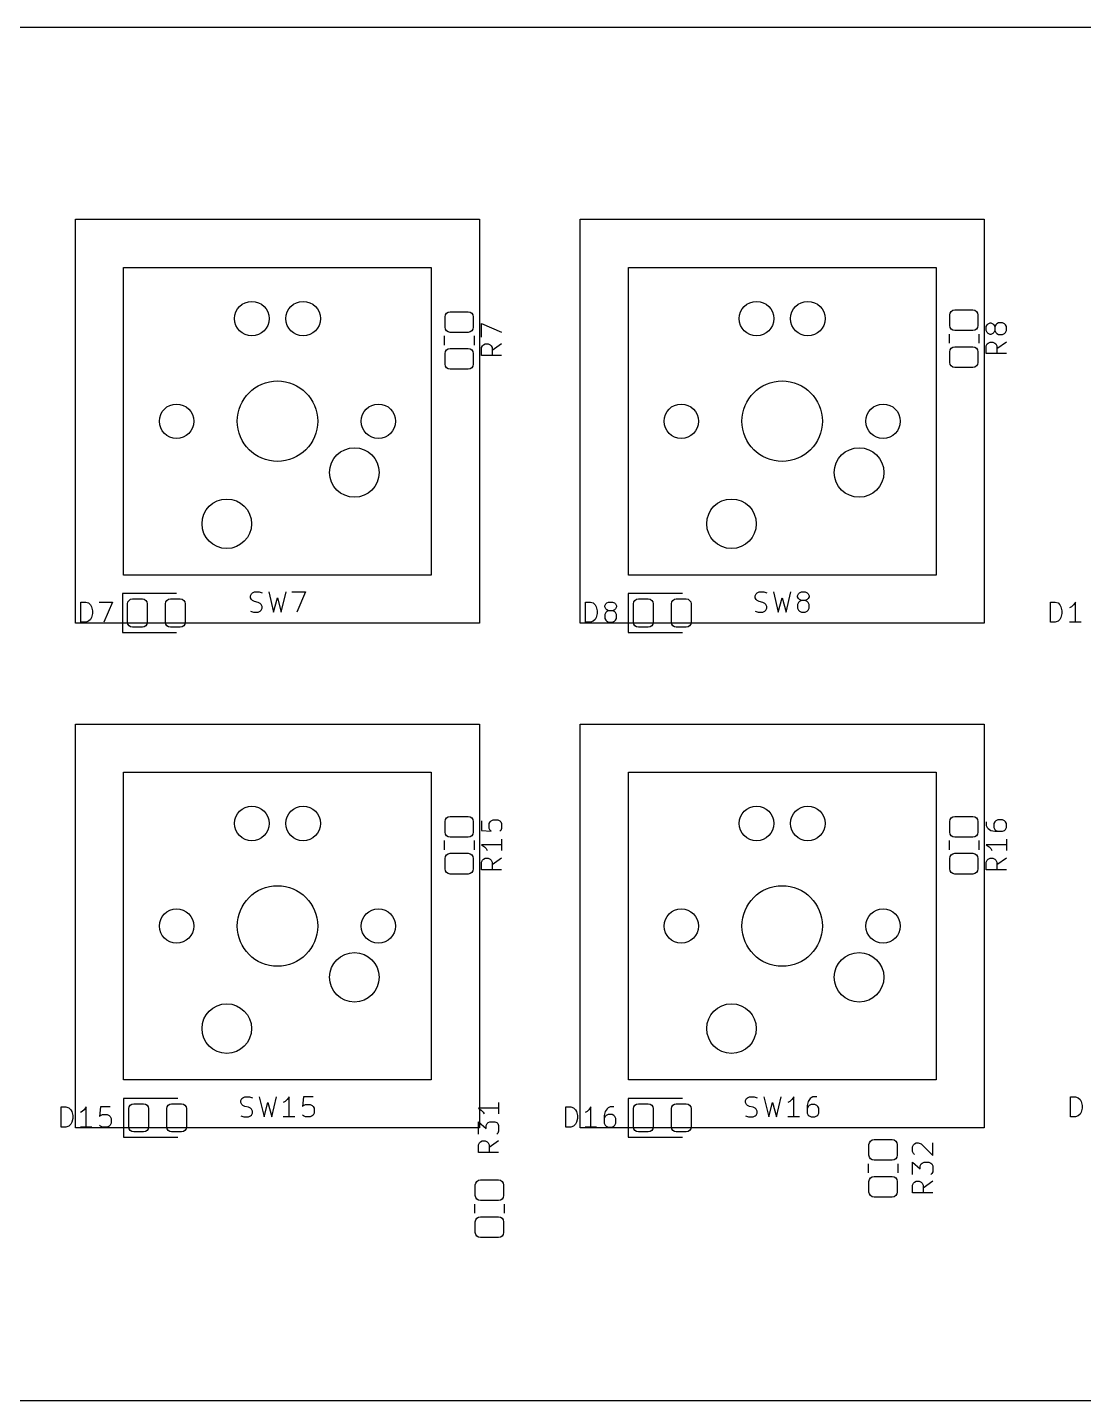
# Model space of a CAD drawing. Header units: millimetres. Extents: x 0 to 485, y -84 to 360.
# Drawn here: x 166.6 to 218.9, y 233.5 to 301.5 of the extents above; entities that cross this region are included whole.
import ezdxf

# ---------------------------------------------------------------- set-up
doc = ezdxf.new("R2010")
doc.units = ezdxf.units.MM
doc.layers.get('0').update_dxf_attribs({"lineweight": 25})
doc.layers.add('Import', color=16, linetype='Continuous', lineweight=25, true_color=0x800000)

msp = doc.modelspace()

# ---------------------------------------------------------------- linework, layer by layer
for p, q in [((169, 272), (169, 292)), ((169, 292), (189, 292)), ((189, 292), (189, 272)), ((194, 272), (194, 292)), ((194, 292), (214, 292)), ((214, 292), (214, 272)), ((189, 272), (169, 272)), ((214, 272), (194, 272)), ((169, 247), (169, 267)), ((169, 267), (189, 267)), ((189, 267), (189, 247)), ((194, 247), (194, 267)), ((194, 267), (214, 267)), ((214, 267), (214, 247)), ((189, 247), (169, 247)), ((214, 247), (194, 247))]:
    msp.add_line(p, q)
at = {"layer": 'Import', "flags": 128}
for points in [[(272, 301.5), (17, 301.5)], [(171.38, 274.38), (171.38, 289.62)], [(171.38, 289.62), (186.62, 289.62)], [(186.62, 289.62), (186.62, 274.38)], [(196.38, 274.38), (196.38, 289.62)], [(196.38, 289.62), (211.62, 289.62)], [(211.62, 289.62), (211.62, 274.38)], [(188.45, 287.425), (188.5457, 287.406), (188.6268, 287.3518), (188.681, 287.2707), (188.7, 287.175), (188.7, 286.65), (188.681, 286.5543), (188.6268, 286.4732), (188.5457, 286.419), (188.45, 286.4), (187.55, 286.4), (187.4543, 286.419), (187.3732, 286.4732), (187.319, 286.5543), (187.3, 286.65), (187.3, 287.175), (187.319, 287.2707), (187.3732, 287.3518), (187.4543, 287.406), (187.55, 287.425), (188.45, 287.425)], [(213.45, 287.5125), (213.5457, 287.4935), (213.6268, 287.4393), (213.681, 287.3582), (213.7, 287.2625), (213.7, 286.7375), (213.681, 286.6418), (213.6268, 286.5607), (213.5457, 286.5065), (213.45, 286.4875), (212.55, 286.4875), (212.4543, 286.5065), (212.3732, 286.5607), (212.319, 286.6418), (212.3, 286.7375), (212.3, 287.2625), (212.319, 287.3582), (212.3732, 287.4393), (212.4543, 287.4935), (212.55, 287.5125), (213.45, 287.5125)], [(189.1048, 286.1667), (189.1048, 286.8333)], [(189.1048, 286.8333), (190.1048, 286.4048)], [(212.265, 286.3146), (212.265, 285.8604)], [(213.735, 286.3146), (213.735, 285.8604)], [(214.1048, 286.6827), (214.1524, 286.778)], [(214.1048, 286.4923), (214.1048, 286.6827)], [(214.1524, 286.397), (214.1048, 286.4923)], [(214.1524, 286.778), (214.2001, 286.8256)], [(214.2001, 286.3494), (214.1524, 286.397)], [(214.2001, 286.8256), (214.2953, 286.8732)], [(214.2953, 286.3018), (214.2001, 286.3494)], [(214.2953, 286.8732), (214.3429, 286.8732)], [(214.3429, 286.3018), (214.2953, 286.3018)], [(214.3429, 286.8732), (214.4382, 286.8256)], [(214.4382, 286.3494), (214.3429, 286.3018)], [(214.4382, 286.8256), (214.4858, 286.778)], [(214.4858, 286.397), (214.4382, 286.3494)], [(214.4858, 286.778), (214.5334, 286.6827)], [(214.5334, 286.4923), (214.4858, 286.397)], [(214.581, 286.778), (214.5334, 286.6827)], [(214.5334, 286.6827), (214.5334, 286.4923)], [(214.5334, 286.4923), (214.581, 286.397)], [(214.6286, 286.8256), (214.581, 286.778)], [(214.581, 286.397), (214.6286, 286.3494)], [(214.7239, 286.8732), (214.6286, 286.8256)], [(214.6286, 286.3494), (214.7239, 286.3018)], [(214.9143, 286.8732), (214.7239, 286.8732)], [(214.7239, 286.3018), (214.9143, 286.3018)], [(215.0096, 286.8256), (214.9143, 286.8732)], [(214.9143, 286.3018), (215.0096, 286.3494)], [(215.0572, 286.778), (215.0096, 286.8256)], [(215.0096, 286.3494), (215.0572, 286.397)], [(215.1048, 286.6827), (215.0572, 286.778)], [(215.0572, 286.397), (215.1048, 286.4923)], [(215.1048, 286.4923), (215.1048, 286.6827)], [(187.265, 286.2271), (187.265, 285.7729)], [(188.45, 285.6), (188.5457, 285.581), (188.6268, 285.5268), (188.681, 285.4457), (188.7, 285.35), (188.7, 284.825), (188.681, 284.7293), (188.6268, 284.6482), (188.5457, 284.594), (188.45, 284.575), (187.55, 284.575), (187.4543, 284.594), (187.3732, 284.6482), (187.319, 284.7293), (187.3, 284.825), (187.3, 285.35), (187.319, 285.4457), (187.3732, 285.5268), (187.4543, 285.581), (187.55, 285.6), (188.45, 285.6)], [(188.735, 286.2271), (188.735, 285.7729)], [(189.1048, 285.6429), (189.1524, 285.7381)], [(189.1048, 285.2619), (189.1048, 285.6429)], [(189.1524, 285.7381), (189.2001, 285.7857)], [(189.2001, 285.7857), (189.2953, 285.8333)], [(189.2953, 285.8333), (189.4382, 285.8333)], [(189.4382, 285.8333), (189.5334, 285.7857)], [(189.5334, 285.7857), (189.581, 285.7381)], [(189.581, 285.7381), (189.6286, 285.6429)], [(190.1048, 285.8333), (189.6286, 285.5)], [(189.6286, 285.6429), (189.6286, 285.2619)], [(213.45, 285.6875), (213.5457, 285.6685), (213.6268, 285.6143), (213.681, 285.5332), (213.7, 285.4375), (213.7, 284.9125), (213.681, 284.8168), (213.6268, 284.7357), (213.5457, 284.6815), (213.45, 284.6625), (212.55, 284.6625), (212.4543, 284.6815), (212.3732, 284.7357), (212.319, 284.8168), (212.3, 284.9125), (212.3, 285.4375), (212.319, 285.5332), (212.3732, 285.6143), (212.4543, 285.6685), (212.55, 285.6875), (213.45, 285.6875)], [(214.1048, 285.7304), (214.1524, 285.8256)], [(214.1048, 285.3494), (214.1048, 285.7304)], [(214.1524, 285.8256), (214.2001, 285.8732)], [(214.2001, 285.8732), (214.2953, 285.9208)], [(214.2953, 285.9208), (214.4382, 285.9208)], [(214.4382, 285.9208), (214.5334, 285.8732)], [(214.5334, 285.8732), (214.581, 285.8256)], [(214.581, 285.8256), (214.6286, 285.7304)], [(215.1048, 285.9208), (214.6286, 285.5875)], [(214.6286, 285.7304), (214.6286, 285.3494)], [(190.1048, 285.2619), (189.1048, 285.2619)], [(215.1048, 285.3494), (214.1048, 285.3494)], [(186.62, 274.38), (171.38, 274.38)], [(211.62, 274.38), (196.38, 274.38)], [(171.315, 273.46), (171.315, 271.54)], [(174, 273.46), (171.315, 273.46)], [(177.6667, 273.3547), (177.7143, 273.4499)], [(177.7143, 273.4499), (177.7619, 273.4976)], [(177.7619, 273.4976), (177.8571, 273.5452)], [(177.8571, 273.5452), (178.0952, 273.5452)], [(178.0952, 273.5452), (178.2381, 273.4976)], [(178.5714, 273.5452), (178.8095, 272.5452)], [(179.1905, 272.5452), (179.4286, 273.5452)], [(179.7143, 273.5452), (180.381, 273.5452)], [(180.381, 273.5452), (179.9524, 272.5452)], [(199.0625, 273.46), (196.3775, 273.46)], [(196.3775, 273.46), (196.3775, 271.54)], [(202.6667, 273.3547), (202.7143, 273.4499)], [(202.7143, 273.4499), (202.7619, 273.4976)], [(202.7619, 273.4976), (202.8571, 273.5452)], [(202.8571, 273.5452), (203.0952, 273.5452)], [(203.0952, 273.5452), (203.2381, 273.4976)], [(203.5714, 273.5452), (203.8095, 272.5452)], [(204.1905, 272.5452), (204.4286, 273.5452)], [(204.7619, 273.3547), (204.8095, 273.4499)], [(204.8095, 273.4499), (204.8571, 273.4976)], [(204.8571, 273.4976), (204.9524, 273.5452)], [(204.9524, 273.5452), (205.1429, 273.5452)], [(205.1429, 273.5452), (205.2381, 273.4976)], [(205.2381, 273.4976), (205.2857, 273.4499)], [(205.2857, 273.4499), (205.3333, 273.3547)], [(169.2619, 272.0452), (169.2619, 273.0452)], [(169.2619, 273.0452), (169.5, 273.0452)], [(169.5, 273.0452), (169.6429, 272.9976)], [(169.6429, 272.9976), (169.7381, 272.9023)], [(169.7381, 272.9023), (169.7857, 272.8071)], [(169.7857, 272.8071), (169.8333, 272.6166)], [(170.1667, 273.0452), (170.8333, 273.0452)], [(170.8333, 273.0452), (170.4048, 272.0452)], [(171.575, 272.9563), (171.5936, 273.0495), (171.6464, 273.1286), (171.7255, 273.1814), (171.8188, 273.2), (172.3062, 273.2), (172.3995, 273.1814), (172.4786, 273.1286), (172.5314, 273.0495), (172.55, 272.9563), (172.55, 272.0438), (172.5314, 271.9505), (172.4786, 271.8714), (172.3995, 271.8186), (172.3062, 271.8), (171.8188, 271.8), (171.7255, 271.8186), (171.6464, 271.8714), (171.5936, 271.9505), (171.575, 272.0438), (171.575, 272.9563)], [(173.45, 272.9563), (173.4686, 273.0495), (173.5214, 273.1286), (173.6005, 273.1814), (173.6938, 273.2), (174.1812, 273.2), (174.2745, 273.1814), (174.3536, 273.1286), (174.4064, 273.0495), (174.425, 272.9563), (174.425, 272.0438), (174.4064, 271.9505), (174.3536, 271.8714), (174.2745, 271.8186), (174.1812, 271.8), (173.6938, 271.8), (173.6005, 271.8186), (173.5214, 271.8714), (173.4686, 271.9505), (173.45, 272.0438), (173.45, 272.9563)], [(177.6667, 273.2595), (177.6667, 273.3547)], [(177.7143, 273.1642), (177.6667, 273.2595)], [(177.7619, 273.1166), (177.7143, 273.1642)], [(177.8571, 273.069), (177.7619, 273.1166)], [(178.0476, 273.0214), (177.8571, 273.069)], [(178.1429, 272.9738), (178.0476, 273.0214)], [(178.1905, 272.9261), (178.1429, 272.9738)], [(178.2381, 272.8309), (178.1905, 272.9261)], [(178.1905, 272.6404), (178.2381, 272.7357)], [(178.2381, 272.7357), (178.2381, 272.8309)], [(178.8095, 272.5452), (179, 273.2595)], [(179, 273.2595), (179.1905, 272.5452)], [(194.2619, 272.0452), (194.2619, 273.0452)], [(194.2619, 273.0452), (194.5, 273.0452)], [(194.5, 273.0452), (194.6429, 272.9976)], [(194.6429, 272.9976), (194.7381, 272.9023)], [(194.7381, 272.9023), (194.7857, 272.8071)], [(194.7857, 272.8071), (194.8333, 272.6166)], [(195.2143, 272.8547), (195.2619, 272.9499)], [(195.2143, 272.8071), (195.2143, 272.8547)], [(195.2619, 272.7118), (195.2143, 272.8071)], [(195.2619, 272.9499), (195.3095, 272.9976)], [(195.3095, 272.6642), (195.2619, 272.7118)], [(195.3095, 272.9976), (195.4048, 273.0452)], [(195.4048, 273.0452), (195.5952, 273.0452)], [(195.5952, 273.0452), (195.6905, 272.9976)], [(195.6905, 272.9976), (195.7381, 272.9499)], [(195.7381, 272.7118), (195.6905, 272.6642)], [(195.7381, 272.9499), (195.7857, 272.8547)], [(195.7857, 272.8071), (195.7381, 272.7118)], [(195.7857, 272.8547), (195.7857, 272.8071)], [(196.6375, 272.9563), (196.6561, 273.0495), (196.7089, 273.1286), (196.788, 273.1814), (196.8812, 273.2), (197.3687, 273.2), (197.462, 273.1814), (197.5411, 273.1286), (197.5939, 273.0495), (197.6125, 272.9563), (197.6125, 272.0438), (197.5939, 271.9505), (197.5411, 271.8714), (197.462, 271.8186), (197.3687, 271.8), (196.8812, 271.8), (196.788, 271.8186), (196.7089, 271.8714), (196.6561, 271.9505), (196.6375, 272.0438), (196.6375, 272.9563)], [(198.5125, 272.9563), (198.5311, 273.0495), (198.5839, 273.1286), (198.663, 273.1814), (198.7562, 273.2), (199.2437, 273.2), (199.337, 273.1814), (199.4161, 273.1286), (199.4689, 273.0495), (199.4875, 272.9563), (199.4875, 272.0438), (199.4689, 271.9505), (199.4161, 271.8714), (199.337, 271.8186), (199.2437, 271.8), (198.7562, 271.8), (198.663, 271.8186), (198.5839, 271.8714), (198.5311, 271.9505), (198.5125, 272.0438), (198.5125, 272.9563)], [(202.6667, 273.2595), (202.6667, 273.3547)], [(202.7143, 273.1642), (202.6667, 273.2595)], [(202.7619, 273.1166), (202.7143, 273.1642)], [(202.8571, 273.069), (202.7619, 273.1166)], [(203.0476, 273.0214), (202.8571, 273.069)], [(203.1429, 272.9738), (203.0476, 273.0214)], [(203.1905, 272.9261), (203.1429, 272.9738)], [(203.2381, 272.8309), (203.1905, 272.9261)], [(203.1905, 272.6404), (203.2381, 272.7357)], [(203.2381, 272.7357), (203.2381, 272.8309)], [(203.8095, 272.5452), (204, 273.2595)], [(204, 273.2595), (204.1905, 272.5452)], [(204.7619, 273.3071), (204.7619, 273.3547)], [(204.8095, 273.2118), (204.7619, 273.3071)], [(204.8095, 273.0214), (204.7619, 272.9261)], [(204.7619, 272.9261), (204.7619, 272.7357)], [(204.7619, 272.7357), (204.8095, 272.6404)], [(204.8571, 273.1642), (204.8095, 273.2118)], [(204.8571, 273.069), (204.8095, 273.0214)], [(204.9524, 273.1166), (204.8571, 273.1642)], [(204.9524, 273.1166), (204.8571, 273.069)], [(205.1429, 273.1166), (204.9524, 273.1166)], [(205.2381, 273.1642), (205.1429, 273.1166)], [(205.2381, 273.069), (205.1429, 273.1166)], [(205.2857, 273.2118), (205.2381, 273.1642)], [(205.2857, 273.0214), (205.2381, 273.069)], [(205.3333, 273.3071), (205.2857, 273.2118)], [(205.3333, 272.9261), (205.2857, 273.0214)], [(205.2857, 272.6404), (205.3333, 272.7357)], [(205.3333, 273.3547), (205.3333, 273.3071)], [(205.3333, 272.7357), (205.3333, 272.9261)], [(217.2857, 272.0452), (217.2857, 273.0452)], [(217.2857, 273.0452), (217.5238, 273.0452)], [(217.5238, 273.0452), (217.6667, 272.9976)], [(217.6667, 272.9976), (217.7619, 272.9023)], [(217.7619, 272.9023), (217.8095, 272.8071)], [(217.8095, 272.8071), (217.8571, 272.6166)], [(218.3333, 272.8071), (218.2381, 272.7595)], [(218.4286, 272.9023), (218.3333, 272.8071)], [(218.5238, 273.0452), (218.4286, 272.9023)], [(218.5238, 272.0452), (218.5238, 273.0452)], [(169.5, 272.0452), (169.2619, 272.0452)], [(169.6429, 272.0928), (169.5, 272.0452)], [(169.7381, 272.188), (169.6429, 272.0928)], [(169.7857, 272.2833), (169.7381, 272.188)], [(169.8333, 272.4738), (169.7857, 272.2833)], [(169.8333, 272.6166), (169.8333, 272.4738)], [(177.6667, 272.5928), (177.8095, 272.5452)], [(177.8095, 272.5452), (178.0476, 272.5452)], [(178.0476, 272.5452), (178.1429, 272.5928)], [(178.1429, 272.5928), (178.1905, 272.6404)], [(194.5, 272.0452), (194.2619, 272.0452)], [(194.6429, 272.0928), (194.5, 272.0452)], [(194.7381, 272.188), (194.6429, 272.0928)], [(194.7857, 272.2833), (194.7381, 272.188)], [(194.8333, 272.4738), (194.7857, 272.2833)], [(194.8333, 272.6166), (194.8333, 272.4738)], [(195.2619, 272.5214), (195.2143, 272.4261)], [(195.2143, 272.4261), (195.2143, 272.2357)], [(195.2143, 272.2357), (195.2619, 272.1404)], [(195.3095, 272.569), (195.2619, 272.5214)], [(195.2619, 272.1404), (195.3095, 272.0928)], [(195.4048, 272.6166), (195.3095, 272.6642)], [(195.4048, 272.6166), (195.3095, 272.569)], [(195.3095, 272.0928), (195.4048, 272.0452)], [(195.5952, 272.6166), (195.4048, 272.6166)], [(195.4048, 272.0452), (195.5952, 272.0452)], [(195.6905, 272.6642), (195.5952, 272.6166)], [(195.6905, 272.569), (195.5952, 272.6166)], [(195.5952, 272.0452), (195.6905, 272.0928)], [(195.7381, 272.5214), (195.6905, 272.569)], [(195.6905, 272.0928), (195.7381, 272.1404)], [(195.7857, 272.4261), (195.7381, 272.5214)], [(195.7381, 272.1404), (195.7857, 272.2357)], [(195.7857, 272.2357), (195.7857, 272.4261)], [(202.6667, 272.5928), (202.8095, 272.5452)], [(202.8095, 272.5452), (203.0476, 272.5452)], [(203.0476, 272.5452), (203.1429, 272.5928)], [(203.1429, 272.5928), (203.1905, 272.6404)], [(204.8095, 272.6404), (204.8571, 272.5928)], [(204.8571, 272.5928), (204.9524, 272.5452)], [(204.9524, 272.5452), (205.1429, 272.5452)], [(205.1429, 272.5452), (205.2381, 272.5928)], [(205.2381, 272.5928), (205.2857, 272.6404)], [(217.5238, 272.0452), (217.2857, 272.0452)], [(217.6667, 272.0928), (217.5238, 272.0452)], [(217.7619, 272.188), (217.6667, 272.0928)], [(217.8095, 272.2833), (217.7619, 272.188)], [(217.8571, 272.4738), (217.8095, 272.2833)], [(217.8571, 272.6166), (217.8571, 272.4738)], [(218.8095, 272.0452), (218.2381, 272.0452)], [(171.315, 271.54), (174, 271.54)], [(196.3775, 271.54), (199.0625, 271.54)], [(171.38, 249.38), (171.38, 264.62)], [(171.38, 264.62), (186.62, 264.62)], [(186.62, 264.62), (186.62, 249.38)], [(196.38, 249.38), (196.38, 264.62)], [(196.38, 264.62), (211.62, 264.62)], [(211.62, 264.62), (211.62, 249.38)], [(188.45, 262.425), (188.5457, 262.406), (188.6268, 262.3518), (188.681, 262.2707), (188.7, 262.175), (188.7, 261.65), (188.681, 261.5543), (188.6268, 261.4732), (188.5457, 261.419), (188.45, 261.4), (187.55, 261.4), (187.4543, 261.419), (187.3732, 261.4732), (187.319, 261.5543), (187.3, 261.65), (187.3, 262.175), (187.319, 262.2707), (187.3732, 262.3518), (187.4543, 262.406), (187.55, 262.425), (188.45, 262.425)], [(189.1048, 262.2143), (189.1048, 261.7381)], [(189.4858, 262.0714), (189.5334, 262.1667)], [(189.4858, 261.8333), (189.4858, 262.0714)], [(189.5334, 261.7381), (189.4858, 261.8333)], [(189.5334, 262.1667), (189.581, 262.2143)], [(189.581, 262.2143), (189.6762, 262.2619)], [(189.6762, 262.2619), (189.9143, 262.2619)], [(189.9143, 262.2619), (190.0096, 262.2143)], [(190.0096, 262.2143), (190.0572, 262.1667)], [(190.0572, 262.1667), (190.1048, 262.0714)], [(190.1048, 261.8333), (190.0572, 261.7381)], [(190.1048, 262.0714), (190.1048, 261.8333)], [(213.45, 262.425), (213.5457, 262.406), (213.6268, 262.3518), (213.681, 262.2707), (213.7, 262.175), (213.7, 261.65), (213.681, 261.5543), (213.6268, 261.4732), (213.5457, 261.419), (213.45, 261.4), (212.55, 261.4), (212.4543, 261.419), (212.3732, 261.4732), (212.319, 261.5543), (212.3, 261.65), (212.3, 262.175), (212.319, 262.2707), (212.3732, 262.3518), (212.4543, 262.406), (212.55, 262.425), (213.45, 262.425)], [(214.1048, 262.1667), (214.1048, 261.9762)], [(214.1048, 261.9762), (214.1524, 261.881)], [(214.1524, 261.881), (214.2001, 261.8333)], [(214.2001, 261.8333), (214.3429, 261.7381)], [(214.5334, 262.1667), (214.4858, 262.0714)], [(214.4858, 262.0714), (214.4858, 261.881)], [(214.4858, 261.881), (214.5334, 261.7857)], [(214.581, 262.2143), (214.5334, 262.1667)], [(214.6762, 262.2619), (214.581, 262.2143)], [(214.9143, 262.2619), (214.6762, 262.2619)], [(215.0096, 262.2143), (214.9143, 262.2619)], [(215.0572, 262.1667), (215.0096, 262.2143)], [(215.1048, 262.0714), (215.0572, 262.1667)], [(215.0572, 261.7857), (215.1048, 261.881)], [(215.1048, 261.881), (215.1048, 262.0714)], [(187.265, 261.2271), (187.265, 260.7729)], [(188.735, 261.2271), (188.735, 260.7729)], [(189.1048, 261.7381), (189.581, 261.6905)], [(189.581, 261.6905), (189.5334, 261.7381)], [(190.0572, 261.7381), (190.0096, 261.6905)], [(190.1048, 261.3095), (190.1048, 260.7381)], [(212.265, 261.2271), (212.265, 260.7729)], [(213.735, 261.2271), (213.735, 260.7729)], [(214.3429, 261.7381), (214.5334, 261.6905)], [(214.5334, 261.7857), (214.581, 261.7381)], [(214.5334, 261.6905), (214.9143, 261.6905)], [(214.581, 261.7381), (214.6762, 261.6905)], [(214.9143, 261.6905), (215.0096, 261.7381)], [(215.0096, 261.7381), (215.0572, 261.7857)], [(215.1048, 261.3095), (215.1048, 260.7381)], [(188.45, 260.6), (188.5457, 260.581), (188.6268, 260.5268), (188.681, 260.4457), (188.7, 260.35), (188.7, 259.825), (188.681, 259.7293), (188.6268, 259.6482), (188.5457, 259.594), (188.45, 259.575), (187.55, 259.575), (187.4543, 259.594), (187.3732, 259.6482), (187.319, 259.7293), (187.3, 259.825), (187.3, 260.35), (187.319, 260.4457), (187.3732, 260.5268), (187.4543, 260.581), (187.55, 260.6), (188.45, 260.6)], [(190.1048, 261.0238), (189.1048, 261.0238)], [(189.1048, 261.0238), (189.2477, 260.9286)], [(189.2477, 260.9286), (189.3429, 260.8333)], [(189.3429, 260.8333), (189.3905, 260.7381)], [(213.45, 260.6), (213.5457, 260.581), (213.6268, 260.5268), (213.681, 260.4457), (213.7, 260.35), (213.7, 259.825), (213.681, 259.7293), (213.6268, 259.6482), (213.5457, 259.594), (213.45, 259.575), (212.55, 259.575), (212.4543, 259.594), (212.3732, 259.6482), (212.319, 259.7293), (212.3, 259.825), (212.3, 260.35), (212.319, 260.4457), (212.3732, 260.5268), (212.4543, 260.581), (212.55, 260.6), (213.45, 260.6)], [(215.1048, 261.0238), (214.1048, 261.0238)], [(214.1048, 261.0238), (214.2477, 260.9286)], [(214.2477, 260.9286), (214.3429, 260.8333)], [(214.3429, 260.8333), (214.3905, 260.7381)], [(189.1048, 260.1667), (189.1524, 260.2619)], [(189.1048, 259.7857), (189.1048, 260.1667)], [(190.1048, 259.7857), (189.1048, 259.7857)], [(189.1524, 260.2619), (189.2001, 260.3095)], [(189.2001, 260.3095), (189.2953, 260.3571)], [(189.2953, 260.3571), (189.4382, 260.3571)], [(189.4382, 260.3571), (189.5334, 260.3095)], [(189.5334, 260.3095), (189.581, 260.2619)], [(189.581, 260.2619), (189.6286, 260.1667)], [(190.1048, 260.3571), (189.6286, 260.0238)], [(189.6286, 260.1667), (189.6286, 259.7857)], [(214.1048, 260.1667), (214.1524, 260.2619)], [(214.1048, 259.7857), (214.1048, 260.1667)], [(215.1048, 259.7857), (214.1048, 259.7857)], [(214.1524, 260.2619), (214.2001, 260.3095)], [(214.2001, 260.3095), (214.2953, 260.3571)], [(214.2953, 260.3571), (214.4382, 260.3571)], [(214.4382, 260.3571), (214.5334, 260.3095)], [(214.5334, 260.3095), (214.581, 260.2619)], [(214.581, 260.2619), (214.6286, 260.1667)], [(215.1048, 260.3571), (214.6286, 260.0238)], [(214.6286, 260.1667), (214.6286, 259.7857)], [(186.62, 249.38), (171.38, 249.38)], [(211.62, 249.38), (196.38, 249.38)], [(174.0625, 248.46), (171.3775, 248.46)], [(171.3775, 248.46), (171.3775, 246.54)], [(177.1905, 248.3547), (177.2381, 248.4499)], [(177.1905, 248.2595), (177.1905, 248.3547)], [(177.2381, 248.1642), (177.1905, 248.2595)], [(177.2381, 248.4499), (177.2857, 248.4976)], [(177.2857, 248.4976), (177.381, 248.5452)], [(177.381, 248.5452), (177.619, 248.5452)], [(177.619, 248.5452), (177.7619, 248.4976)], [(178.0952, 248.5452), (178.3333, 247.5452)], [(178.3333, 247.5452), (178.5238, 248.2595)], [(178.5238, 248.2595), (178.7143, 247.5452)], [(178.7143, 247.5452), (178.9524, 248.5452)], [(179.381, 248.3071), (179.2857, 248.2595)], [(179.4762, 248.4023), (179.381, 248.3071)], [(179.5714, 248.5452), (179.4762, 248.4023)], [(179.5714, 247.5452), (179.5714, 248.5452)], [(180.2857, 248.5452), (180.2381, 248.069)], [(180.7619, 248.5452), (180.2857, 248.5452)], [(189.9548, 248.2619), (189.9548, 247.6905)], [(196.3775, 248.46), (196.3775, 246.54)], [(199.0625, 248.46), (196.3775, 248.46)], [(202.1905, 248.3547), (202.2381, 248.4499)], [(202.1905, 248.2595), (202.1905, 248.3547)], [(202.2381, 248.1642), (202.1905, 248.2595)], [(202.2381, 248.4499), (202.2857, 248.4976)], [(202.2857, 248.4976), (202.381, 248.5452)], [(202.381, 248.5452), (202.619, 248.5452)], [(202.619, 248.5452), (202.7619, 248.4976)], [(203.0952, 248.5452), (203.3333, 247.5452)], [(203.3333, 247.5452), (203.5238, 248.2595)], [(203.5238, 248.2595), (203.7143, 247.5452)], [(203.7143, 247.5452), (203.9524, 248.5452)], [(204.381, 248.3071), (204.2857, 248.2595)], [(204.4762, 248.4023), (204.381, 248.3071)], [(204.5714, 248.5452), (204.4762, 248.4023)], [(204.5714, 247.5452), (204.5714, 248.5452)], [(205.2857, 248.3071), (205.2381, 248.1166)], [(205.381, 248.4499), (205.2857, 248.3071)], [(205.4286, 248.4976), (205.381, 248.4499)], [(205.5238, 248.5452), (205.4286, 248.4976)], [(205.7143, 248.5452), (205.5238, 248.5452)], [(218.2857, 247.5452), (218.2857, 248.5452)], [(218.2857, 248.5452), (218.5238, 248.5452)], [(218.5238, 248.5452), (218.6667, 248.4976)], [(218.6667, 248.4976), (218.7619, 248.4023)], [(218.7619, 248.4023), (218.8095, 248.3071)], [(218.8095, 248.3071), (218.8571, 248.1166)], [(168.2857, 247.0452), (168.2857, 248.0452)], [(168.2857, 248.0452), (168.5238, 248.0452)], [(168.5238, 248.0452), (168.6667, 247.9976)], [(168.6667, 247.9976), (168.7619, 247.9023)], [(168.7619, 247.9023), (168.8095, 247.8071)], [(168.8095, 247.8071), (168.8571, 247.6166)], [(168.8571, 247.6166), (168.8571, 247.4738)], [(169.3333, 247.8071), (169.2381, 247.7595)], [(169.4286, 247.9023), (169.3333, 247.8071)], [(169.5238, 248.0452), (169.4286, 247.9023)], [(169.5238, 247.0452), (169.5238, 248.0452)], [(170.2381, 248.0452), (170.1905, 247.569)], [(170.1905, 247.569), (170.2381, 247.6166)], [(170.7143, 248.0452), (170.2381, 248.0452)], [(170.2381, 247.6166), (170.3333, 247.6642)], [(170.3333, 247.6642), (170.5714, 247.6642)], [(170.5714, 247.6642), (170.6667, 247.6166)], [(170.6667, 247.6166), (170.7143, 247.569)], [(170.7143, 247.569), (170.7619, 247.4738)], [(171.6375, 247.9563), (171.6561, 248.0495), (171.7089, 248.1286), (171.788, 248.1814), (171.8812, 248.2), (172.3687, 248.2), (172.462, 248.1814), (172.5411, 248.1286), (172.5939, 248.0495), (172.6125, 247.9563), (172.6125, 247.0438), (172.5939, 246.9505), (172.5411, 246.8714), (172.462, 246.8186), (172.3687, 246.8), (171.8812, 246.8), (171.788, 246.8186), (171.7089, 246.8714), (171.6561, 246.9505), (171.6375, 247.0438), (171.6375, 247.9563)], [(173.5125, 247.9563), (173.5311, 248.0495), (173.5839, 248.1286), (173.663, 248.1814), (173.7562, 248.2), (174.2437, 248.2), (174.337, 248.1814), (174.4161, 248.1286), (174.4689, 248.0495), (174.4875, 247.9563), (174.4875, 247.0438), (174.4689, 246.9505), (174.4161, 246.8714), (174.337, 246.8186), (174.2437, 246.8), (173.7562, 246.8), (173.663, 246.8186), (173.5839, 246.8714), (173.5311, 246.9505), (173.5125, 247.0438), (173.5125, 247.9563)], [(177.1905, 247.5928), (177.3333, 247.5452)], [(177.2857, 248.1166), (177.2381, 248.1642)], [(177.381, 248.069), (177.2857, 248.1166)], [(177.3333, 247.5452), (177.5714, 247.5452)], [(177.5714, 248.0214), (177.381, 248.069)], [(177.6667, 247.9738), (177.5714, 248.0214)], [(177.5714, 247.5452), (177.6667, 247.5928)], [(177.7143, 247.9261), (177.6667, 247.9738)], [(177.6667, 247.5928), (177.7143, 247.6404)], [(177.7619, 247.8309), (177.7143, 247.9261)], [(177.7143, 247.6404), (177.7619, 247.7357)], [(177.7619, 247.7357), (177.7619, 247.8309)], [(179.8571, 247.5452), (179.2857, 247.5452)], [(180.2381, 248.069), (180.2857, 248.1166)], [(180.2857, 247.5928), (180.2381, 247.6404)], [(180.2857, 248.1166), (180.381, 248.1642)], [(180.381, 247.5452), (180.2857, 247.5928)], [(180.381, 248.1642), (180.619, 248.1642)], [(180.619, 247.5452), (180.381, 247.5452)], [(180.619, 248.1642), (180.7143, 248.1166)], [(180.7143, 247.5928), (180.619, 247.5452)], [(180.7143, 248.1166), (180.7619, 248.069)], [(180.7619, 247.6404), (180.7143, 247.5928)], [(180.7619, 248.069), (180.8095, 247.9738)], [(180.8095, 247.7357), (180.7619, 247.6404)], [(180.8095, 247.9738), (180.8095, 247.7357)], [(189.9548, 247.9762), (188.9548, 247.9762)], [(188.9548, 247.9762), (189.0977, 247.881)], [(189.0977, 247.881), (189.1929, 247.7857)], [(189.1929, 247.7857), (189.2405, 247.6905)], [(193.2857, 247.0452), (193.2857, 248.0452)], [(193.2857, 248.0452), (193.5238, 248.0452)], [(193.5238, 248.0452), (193.6667, 247.9976)], [(193.6667, 247.9976), (193.7619, 247.9023)], [(193.7619, 247.9023), (193.8095, 247.8071)], [(193.8095, 247.8071), (193.8571, 247.6166)], [(193.8571, 247.6166), (193.8571, 247.4738)], [(194.3333, 247.8071), (194.2381, 247.7595)], [(194.4286, 247.9023), (194.3333, 247.8071)], [(194.5238, 248.0452), (194.4286, 247.9023)], [(194.5238, 247.0452), (194.5238, 248.0452)], [(195.2381, 247.8071), (195.1905, 247.6166)], [(195.1905, 247.6166), (195.1905, 247.2357)], [(195.2381, 247.569), (195.1905, 247.4738)], [(195.3333, 247.9499), (195.2381, 247.8071)], [(195.2857, 247.6166), (195.2381, 247.569)], [(195.381, 247.6642), (195.2857, 247.6166)], [(195.381, 247.9976), (195.3333, 247.9499)], [(195.4762, 248.0452), (195.381, 247.9976)], [(195.5714, 247.6642), (195.381, 247.6642)], [(195.6667, 248.0452), (195.4762, 248.0452)], [(195.6667, 247.6166), (195.5714, 247.6642)], [(195.7143, 247.569), (195.6667, 247.6166)], [(195.7619, 247.4738), (195.7143, 247.569)], [(196.6375, 247.9563), (196.6561, 248.0495), (196.7089, 248.1286), (196.788, 248.1814), (196.8812, 248.2), (197.3687, 248.2), (197.462, 248.1814), (197.5411, 248.1286), (197.5939, 248.0495), (197.6125, 247.9563), (197.6125, 247.0438), (197.5939, 246.9505), (197.5411, 246.8714), (197.462, 246.8186), (197.3687, 246.8), (196.8812, 246.8), (196.788, 246.8186), (196.7089, 246.8714), (196.6561, 246.9505), (196.6375, 247.0438), (196.6375, 247.9563)], [(198.5125, 247.9563), (198.5311, 248.0495), (198.5839, 248.1286), (198.663, 248.1814), (198.7562, 248.2), (199.2437, 248.2), (199.337, 248.1814), (199.4161, 248.1286), (199.4689, 248.0495), (199.4875, 247.9563), (199.4875, 247.0438), (199.4689, 246.9505), (199.4161, 246.8714), (199.337, 246.8186), (199.2437, 246.8), (198.7562, 246.8), (198.663, 246.8186), (198.5839, 246.8714), (198.5311, 246.9505), (198.5125, 247.0438), (198.5125, 247.9563)], [(202.1905, 247.5928), (202.3333, 247.5452)], [(202.2857, 248.1166), (202.2381, 248.1642)], [(202.381, 248.069), (202.2857, 248.1166)], [(202.3333, 247.5452), (202.5714, 247.5452)], [(202.5714, 248.0214), (202.381, 248.069)], [(202.6667, 247.9738), (202.5714, 248.0214)], [(202.5714, 247.5452), (202.6667, 247.5928)], [(202.7143, 247.9261), (202.6667, 247.9738)], [(202.6667, 247.5928), (202.7143, 247.6404)], [(202.7619, 247.8309), (202.7143, 247.9261)], [(202.7143, 247.6404), (202.7619, 247.7357)], [(202.7619, 247.7357), (202.7619, 247.8309)], [(204.8571, 247.5452), (204.2857, 247.5452)], [(205.2381, 248.1166), (205.2381, 247.7357)], [(205.2857, 248.069), (205.2381, 247.9738)], [(205.2381, 247.7357), (205.2857, 247.6404)], [(205.3333, 248.1166), (205.2857, 248.069)], [(205.2857, 247.6404), (205.3333, 247.5928)], [(205.4286, 248.1642), (205.3333, 248.1166)], [(205.3333, 247.5928), (205.4286, 247.5452)], [(205.619, 248.1642), (205.4286, 248.1642)], [(205.4286, 247.5452), (205.619, 247.5452)], [(205.7143, 248.1166), (205.619, 248.1642)], [(205.619, 247.5452), (205.7143, 247.5928)], [(205.7619, 248.069), (205.7143, 248.1166)], [(205.7143, 247.5928), (205.7619, 247.6404)], [(205.8095, 247.9738), (205.7619, 248.069)], [(205.7619, 247.6404), (205.8095, 247.7357)], [(205.8095, 247.7357), (205.8095, 247.9738)], [(218.5238, 247.5452), (218.2857, 247.5452)], [(218.6667, 247.5928), (218.5238, 247.5452)], [(218.7619, 247.688), (218.6667, 247.5928)], [(218.8095, 247.7833), (218.7619, 247.688)], [(218.8571, 247.9738), (218.8095, 247.7833)], [(218.8571, 248.1166), (218.8571, 247.9738)], [(168.5238, 247.0452), (168.2857, 247.0452)], [(168.6667, 247.0928), (168.5238, 247.0452)], [(168.7619, 247.188), (168.6667, 247.0928)], [(168.8095, 247.2833), (168.7619, 247.188)], [(168.8571, 247.4738), (168.8095, 247.2833)], [(169.8095, 247.0452), (169.2381, 247.0452)], [(170.2381, 247.0928), (170.1905, 247.1404)], [(170.3333, 247.0452), (170.2381, 247.0928)], [(170.5714, 247.0452), (170.3333, 247.0452)], [(170.6667, 247.0928), (170.5714, 247.0452)], [(170.7143, 247.1404), (170.6667, 247.0928)], [(170.7619, 247.2357), (170.7143, 247.1404)], [(170.7619, 247.4738), (170.7619, 247.2357)], [(188.9548, 246.6905), (188.9548, 247.3095)], [(188.9548, 247.3095), (189.3358, 246.9762)], [(189.3358, 247.119), (189.3834, 247.2143)], [(189.3358, 246.9762), (189.3358, 247.119)], [(189.3834, 247.2143), (189.431, 247.2619)], [(189.431, 247.2619), (189.5262, 247.3095)], [(189.5262, 247.3095), (189.7643, 247.3095)], [(189.7643, 247.3095), (189.8596, 247.2619)], [(189.8596, 247.2619), (189.9072, 247.2143)], [(189.9072, 247.2143), (189.9548, 247.119)], [(189.9548, 247.119), (189.9548, 246.8333)], [(193.5238, 247.0452), (193.2857, 247.0452)], [(193.6667, 247.0928), (193.5238, 247.0452)], [(193.7619, 247.188), (193.6667, 247.0928)], [(193.8095, 247.2833), (193.7619, 247.188)], [(193.8571, 247.4738), (193.8095, 247.2833)], [(194.8095, 247.0452), (194.2381, 247.0452)], [(195.1905, 247.2357), (195.2381, 247.1404)], [(195.2381, 247.1404), (195.2857, 247.0928)], [(195.2857, 247.0928), (195.381, 247.0452)], [(195.381, 247.0452), (195.5714, 247.0452)], [(195.5714, 247.0452), (195.6667, 247.0928)], [(195.6667, 247.0928), (195.7143, 247.1404)], [(195.7143, 247.1404), (195.7619, 247.2357)], [(195.7619, 247.2357), (195.7619, 247.4738)], [(171.3775, 246.54), (174.0625, 246.54)], [(188.9548, 246.1667), (189.0024, 246.2619)], [(188.9548, 245.7857), (188.9548, 246.1667)], [(189.0024, 246.2619), (189.0501, 246.3095)], [(189.0501, 246.3095), (189.1453, 246.3571)], [(189.1453, 246.3571), (189.2882, 246.3571)], [(189.2882, 246.3571), (189.3834, 246.3095)], [(189.3834, 246.3095), (189.431, 246.2619)], [(189.431, 246.2619), (189.4786, 246.1667)], [(189.9548, 246.3571), (189.4786, 246.0238)], [(189.4786, 246.1667), (189.4786, 245.7857)], [(189.9072, 246.7381), (189.8596, 246.6905)], [(189.9548, 246.8333), (189.9072, 246.7381)], [(196.3775, 246.54), (199.0625, 246.54)], [(209.45, 246.425), (209.5457, 246.406), (209.6268, 246.3518), (209.681, 246.2707), (209.7, 246.175), (209.7, 245.65), (209.681, 245.5543), (209.6268, 245.4732), (209.5457, 245.419), (209.45, 245.4), (208.55, 245.4), (208.4543, 245.419), (208.3732, 245.4732), (208.319, 245.5543), (208.3, 245.65), (208.3, 246.175), (208.319, 246.2707), (208.3732, 246.3518), (208.4543, 246.406), (208.55, 246.425), (209.45, 246.425)], [(210.4548, 246.0714), (210.5024, 246.1667)], [(210.5024, 246.1667), (210.5501, 246.2143)], [(210.5501, 246.2143), (210.6453, 246.2619)], [(210.6453, 246.2619), (210.7405, 246.2619)], [(210.7405, 246.2619), (210.8834, 246.2143)], [(210.8834, 246.2143), (211.4548, 245.6429)], [(211.4548, 245.6429), (211.4548, 246.2619)], [(189.9548, 245.7857), (188.9548, 245.7857)], [(210.4548, 245.8333), (210.4548, 246.0714)], [(210.5024, 245.7381), (210.4548, 245.8333)], [(210.5501, 245.6905), (210.5024, 245.7381)], [(208.265, 245.2271), (208.265, 244.7729)], [(209.735, 245.2271), (209.735, 244.7729)], [(210.4548, 244.6905), (210.4548, 245.3095)], [(210.4548, 245.3095), (210.8358, 244.9762)], [(210.8358, 245.119), (210.8834, 245.2143)], [(210.8358, 244.9762), (210.8358, 245.119)], [(210.8834, 245.2143), (210.931, 245.2619)], [(210.931, 245.2619), (211.0262, 245.3095)], [(211.0262, 245.3095), (211.2643, 245.3095)], [(211.2643, 245.3095), (211.3596, 245.2619)], [(211.3596, 245.2619), (211.4072, 245.2143)], [(211.4072, 245.2143), (211.4548, 245.119)], [(211.4548, 244.8333), (211.4072, 244.7381)], [(211.4548, 245.119), (211.4548, 244.8333)], [(189.95, 244.425), (190.0457, 244.406), (190.1268, 244.3518), (190.181, 244.2707), (190.2, 244.175), (190.2, 243.65), (190.181, 243.5543), (190.1268, 243.4732), (190.0457, 243.419), (189.95, 243.4), (189.05, 243.4), (188.9543, 243.419), (188.8732, 243.4732), (188.819, 243.5543), (188.8, 243.65), (188.8, 244.175), (188.819, 244.2707), (188.8732, 244.3518), (188.9543, 244.406), (189.05, 244.425), (189.95, 244.425)], [(209.45, 244.6), (209.5457, 244.581), (209.6268, 244.5268), (209.681, 244.4457), (209.7, 244.35), (209.7, 243.825), (209.681, 243.7293), (209.6268, 243.6482), (209.5457, 243.594), (209.45, 243.575), (208.55, 243.575), (208.4543, 243.594), (208.3732, 243.6482), (208.319, 243.7293), (208.3, 243.825), (208.3, 244.35), (208.319, 244.4457), (208.3732, 244.5268), (208.4543, 244.581), (208.55, 244.6), (209.45, 244.6)], [(210.4548, 244.1667), (210.5024, 244.2619)], [(210.4548, 243.7857), (210.4548, 244.1667)], [(210.5024, 244.2619), (210.5501, 244.3095)], [(210.5501, 244.3095), (210.6453, 244.3571)], [(210.6453, 244.3571), (210.7882, 244.3571)], [(210.7882, 244.3571), (210.8834, 244.3095)], [(210.8834, 244.3095), (210.931, 244.2619)], [(210.931, 244.2619), (210.9786, 244.1667)], [(211.4548, 244.3571), (210.9786, 244.0238)], [(210.9786, 244.1667), (210.9786, 243.7857)], [(211.4072, 244.7381), (211.3596, 244.6905)], [(211.4548, 243.7857), (210.4548, 243.7857)], [(188.765, 243.2271), (188.765, 242.7729)], [(190.235, 243.2271), (190.235, 242.7729)], [(189.95, 242.6), (190.0457, 242.581), (190.1268, 242.5268), (190.181, 242.4457), (190.2, 242.35), (190.2, 241.825), (190.181, 241.7293), (190.1268, 241.6482), (190.0457, 241.594), (189.95, 241.575), (189.05, 241.575), (188.9543, 241.594), (188.8732, 241.6482), (188.819, 241.7293), (188.8, 241.825), (188.8, 242.35), (188.819, 242.4457), (188.8732, 242.5268), (188.9543, 242.581), (189.05, 242.6), (189.95, 242.6)], [(17, 233.5), (272, 233.5)]]:
    msp.add_lwpolyline(points, dxfattribs=at)
at = {"layer": 'Import'}
for centre, radius in [((177.73, 287.08), 0.856), ((180.27, 287.08), 0.856), ((202.73, 287.08), 0.856), ((205.27, 287.08), 0.856), ((179, 282), 1.9939), ((204, 282), 1.9939), ((174, 282), 0.85), ((184, 282), 0.85), ((199, 282), 0.85), ((209, 282), 0.85), ((182.81, 279.46), 1.227), ((207.81, 279.46), 1.227), ((176.49, 276.92), 1.227), ((201.49, 276.92), 1.227), ((177.73, 262.08), 0.856), ((180.27, 262.08), 0.856), ((202.73, 262.08), 0.856), ((205.27, 262.08), 0.856), ((179, 257), 1.9939), ((204, 257), 1.9939), ((174, 257), 0.85), ((184, 257), 0.85), ((199, 257), 0.85), ((209, 257), 0.85), ((182.81, 254.46), 1.227), ((207.81, 254.46), 1.227), ((176.49, 251.92), 1.227), ((201.49, 251.92), 1.227)]:
    msp.add_circle(centre, radius, dxfattribs=at)

doc.saveas('drawing.dxf')
